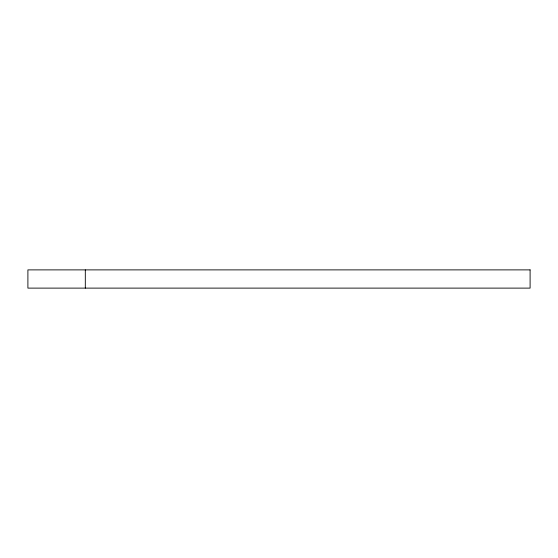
<?xml version="1.0" encoding="UTF-8"?>
<svg xmlns="http://www.w3.org/2000/svg" width="558" height="558" viewBox="0 0 558 558"><rect width="100%" height="100%" fill="white"/><g stroke="black" fill="none" stroke-linecap="round" stroke-linejoin="round"><path stroke-width="0.84" d="M85.311 269.884L85.311 288.116M530.1 269.884L27.9 269.884L27.9 288.116L530.1 288.116L530.1 269.884"/></g></svg>
